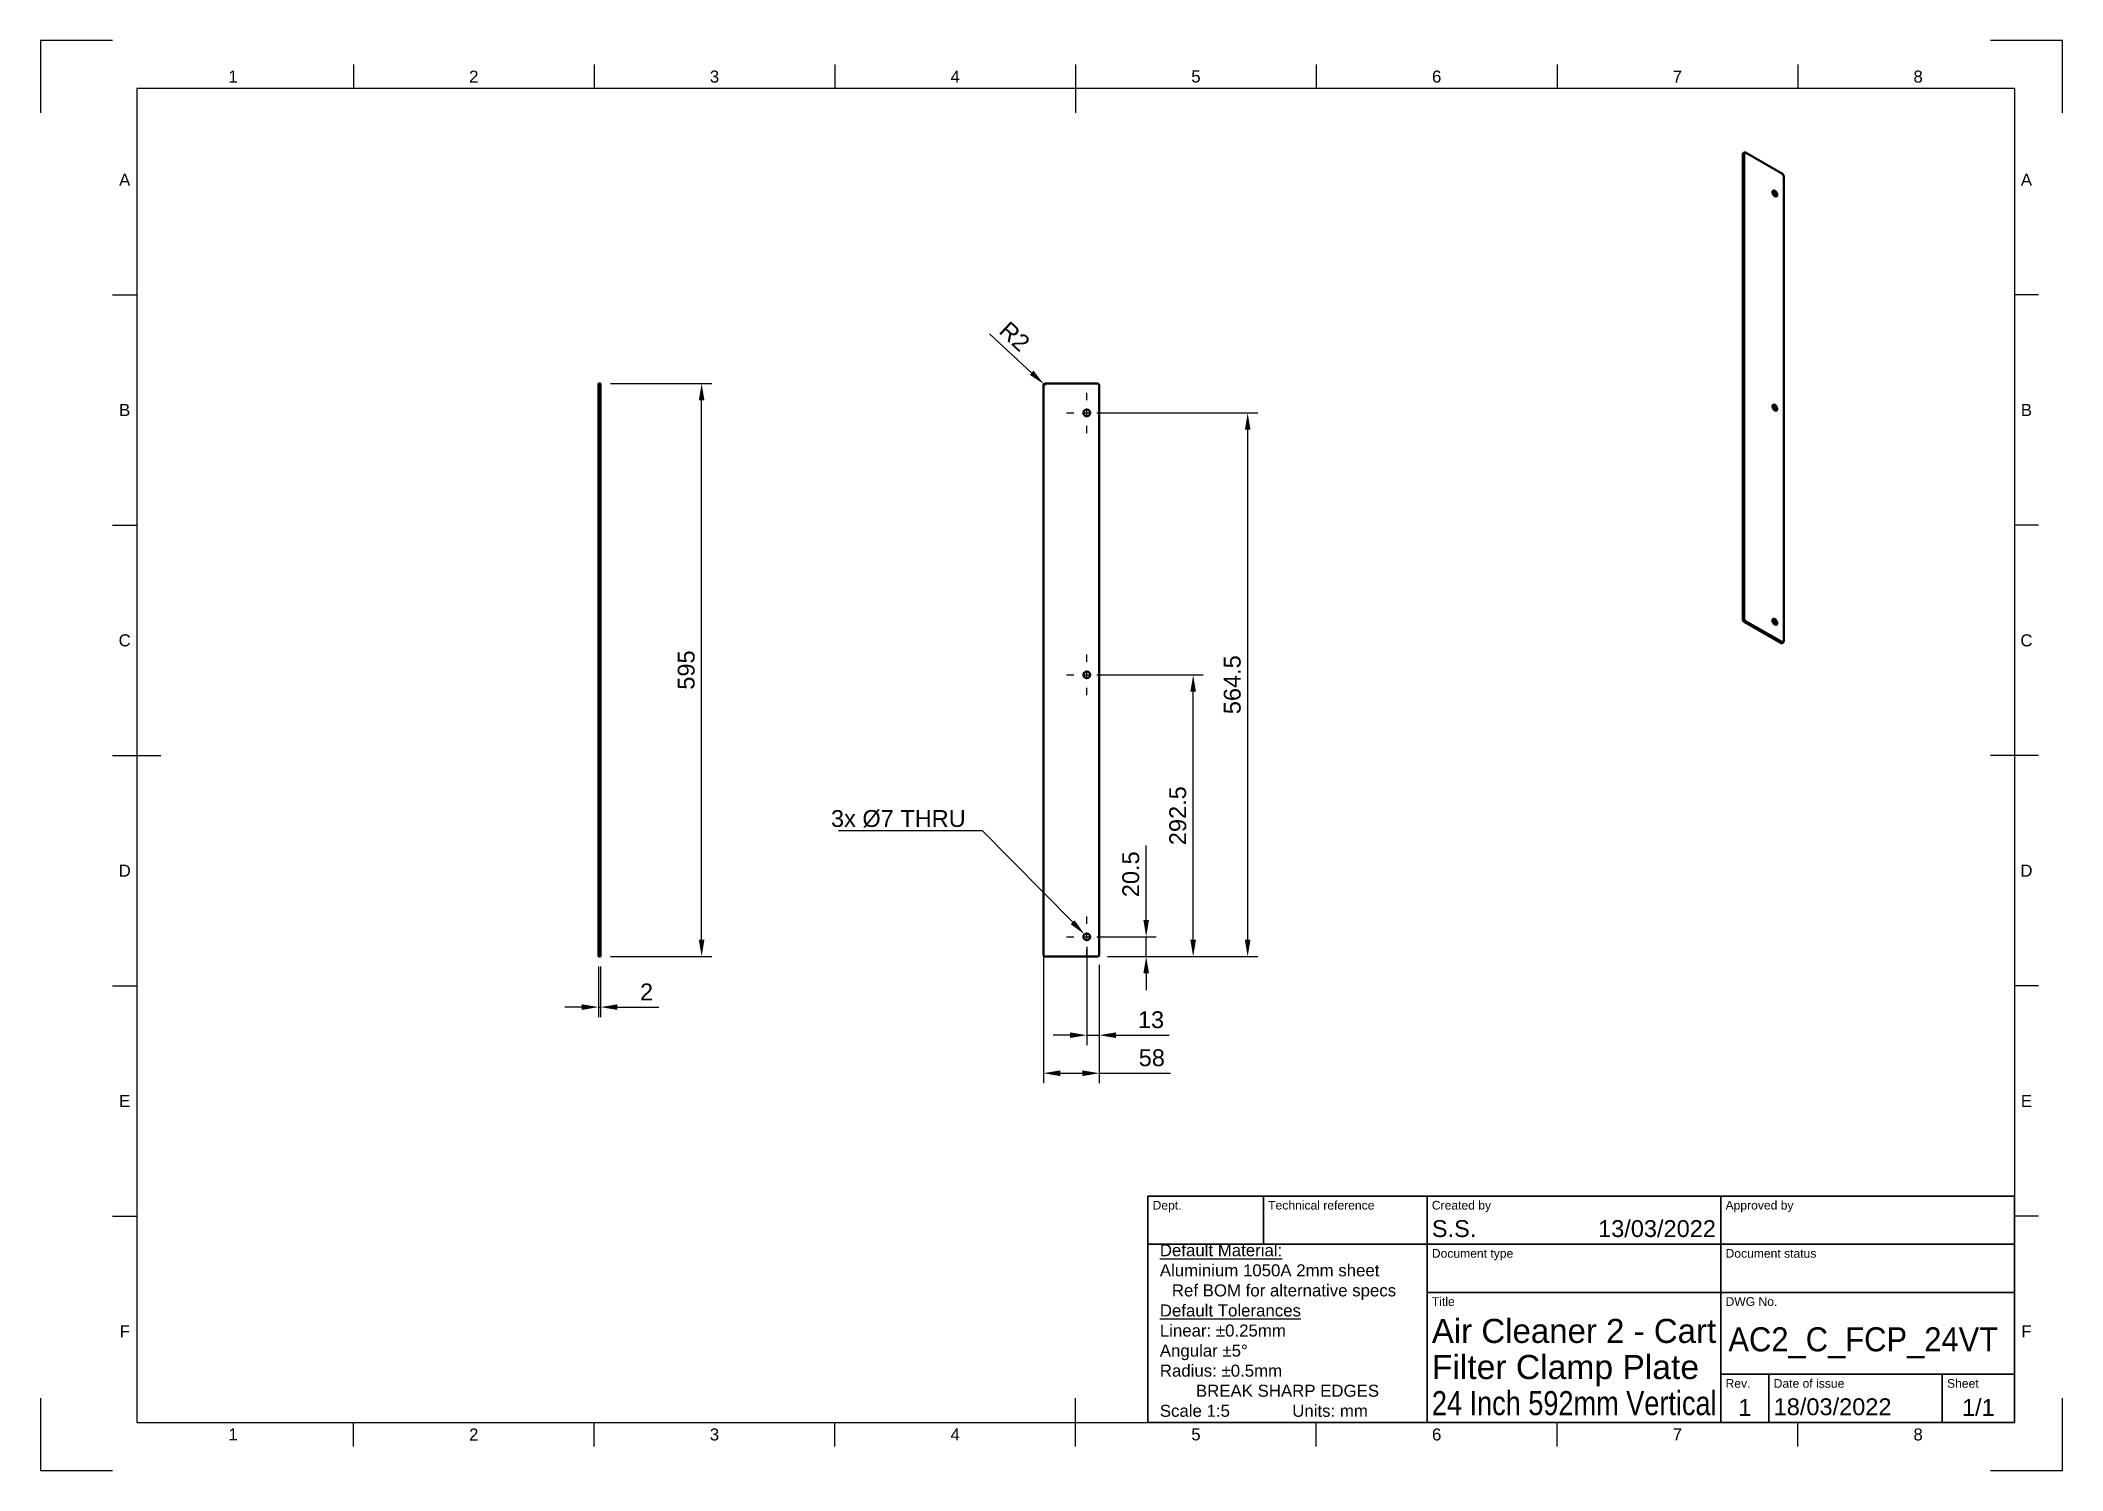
# Model space of a CAD drawing. Header units: millimetres. Extents: x 0 to 420, y 0 to 297.
import ezdxf
from ezdxf import colors
from ezdxf.entities.mleader import LeaderData, LeaderLine
from ezdxf.enums import TextEntityAlignment as Align
from ezdxf.math import Vec2, Vec3

# ---------------------------------------------------------------- set-up
doc = ezdxf.new("R2010")
doc.units = ezdxf.units.MM
doc.header["$LTSCALE"] = 0.75
doc.linetypes.add('CENTER2', pattern=[28.575, 19.05, -3.175, 3.175, -3.175])
for name, color, linetype, lineweight in [('Annotations', 7, 'Continuous', 25), ('Border', 7, 'Continuous', 25), ('Center Lines', 7, 'CENTER2', 25), ('Dimensions', 7, 'Continuous', 25), ('TitleBlock', 7, 'Continuous', 35), ('Visible', 7, 'Continuous', 50), ('Visible Narrow', 7, 'Continuous', 25)]:
    doc.layers.add(name, color=color, linetype=linetype, lineweight=lineweight)
doc.styles.add('FusionTitle', font='arial.ttf')
doc.styles.get("Standard").update_dxf_attribs({"font": 'arial.ttf'})
doc.dimstyles.new('ISO-25', dxfattribs={"dimtxt": 3.5, "dimasz": 3.5, "dimexe": 2.1, "dimexo": 2.1, "dimgap": 1.4, "dimtad": 1, "dimzin": 12, "dimdsep": 46, "dimtxsty": 'Standard', "dimcen": 0, "dimclrd": 256, "dimclre": 256, "dimclrt": 256, "dimazin": 3, "dimtp": 0.1, "dimtm": 0.1, "dimtfac": 0.714286, "dimtmove": 0, "dimatfit": 3, "dimfxl": 1, "dimtzin": 12, "dimarcsym": 0})

# ---------------------------------------------------------------- blocks, each defined once
blk = doc.blocks.new('ISO_A3_SHEET')
at = {"layer": 'Border'}
for p, q in [((65, 292), (65, 287)), ((115, 292), (115, 287)), ((165, 292), (165, 287)), ((215, 292), (215, 282)), ((265, 292), (265, 287)), ((315, 292), (315, 287)), ((365, 292), (365, 287)), ((410, 287), (20, 287)), ((20, 287), (20, 10)), ((410, 287), (410, 10)), ((15, 244.16666), (20, 244.16666)), ((415, 244.16666), (410, 244.16666)), ((15, 196.33333), (20, 196.33333)), ((415, 196.33333), (410, 196.33333)), ((15, 148.5), (25, 148.5)), ((415, 148.5), (405, 148.5)), ((15, 100.66667), (20, 100.66667)), ((415, 100.66667), (410, 100.66667)), ((15, 52.83334), (20, 52.83334)), ((415, 52.83334), (410, 52.83334)), ((215, 5), (215, 15)), ((20, 10), (410, 10)), ((65, 5), (65, 10)), ((115, 5), (115, 10)), ((165, 5), (165, 10)), ((265, 5), (265, 10)), ((315, 5), (315, 10)), ((365, 5), (365, 10))]:
    blk.add_line(p, q, dxfattribs=at)
at = {"layer": 'Defpoints'}
for p, q in [((15, 297), (0, 297)), ((0, 297), (0, 282)), ((420, 297), (405, 297)), ((420, 282), (420, 297)), ((0, 15), (0, 0)), ((420, 0), (420, 15)), ((0, 0), (15, 0)), ((405, 0), (420, 0))]:
    blk.add_line(p, q, dxfattribs=at)
at = {"layer": 'Border', "style": 'FusionTitle'}
for s, p in [('1', (40, 289.5)), ('2', (90, 289.5)), ('3', (140, 289.5)), ('4', (190, 289.5)), ('5', (240, 289.5)), ('6', (290, 289.5)), ('7', (340, 289.5)), ('8', (390, 289.5)), ('A', (17.5, 268.08333)), ('A', (412.5, 268.08333)), ('B', (17.5, 220.25)), ('B', (412.5, 220.25)), ('C', (17.5, 172.41667)), ('C', (412.5, 172.41667)), ('D', (17.5, 124.58334)), ('D', (412.5, 124.58334)), ('E', (17.5, 76.75001)), ('E', (412.5, 76.75001)), ('F', (17.5, 28.91668)), ('F', (412.5, 28.91668)), ('1', (40, 7.5)), ('2', (90, 7.5)), ('3', (140, 7.5)), ('4', (190, 7.5)), ('5', (240, 7.5)), ('6', (290, 7.5)), ('7', (340, 7.5)), ('8', (390, 7.5))]:
    blk.add_text(s, height=2.5, dxfattribs=at).set_placement(p, align=Align.MIDDLE)
blk = doc.blocks.new('ISO_TITLEBLOCK')
at = {"layer": 'TitleBlock'}
for p, q in [((0, 47), (-180, 47)), ((-180, 47), (-180, 0)), ((-156, 37), (-156, 47)), ((-122, 0), (-122, 47)), ((-61, 0), (-61, 47)), ((0, 0), (0, 47)), ((-180, 37), (0, 37)), ((-122, 27), (0, 27)), ((-61, 10), (0, 10)), ((-51, 0), (-51, 10)), ((-15, 0), (-15, 10)), ((-180, 0), (0, 0))]:
    blk.add_line(p, q, dxfattribs=at)
at = {"layer": 'TitleBlock', "style": 'FusionTitle'}
for s, p in [('Dept.', (-179, 46)), ('Technical reference', (-155, 46)), ('Created by', (-121, 46)), ('Approved by', (-60, 46)), ('Document type', (-121, 36)), ('Document status', (-60, 36)), ('Title', (-121, 26)), ('DWG No.', (-60, 26)), ('Rev.', (-60, 9)), ('Date of issue', (-50, 9)), ('Sheet', (-14, 9))]:
    blk.add_text(s, height=1.8, dxfattribs=at).set_placement(p, align=Align.TOP_LEFT)
for tag, height, p in [('DEPT', 3.5, (-179, 42)), ('TECHNICAL_REFERENCE', 3.5, (-155, 42)), ('CREATED_BY', 3.5, (-121, 42)), ('APPROVED_BY', 3.5, (-60, 42)), ('DOCUMENT_TYPE', 3.5, (-121, 32)), ('DOCUMENT_STATUS', 3.5, (-60, 32)), ('TITLE_1', 5, (-121, 21.5)), ('TITLE_2', 5, (-121, 14)), ('TITLE_3', 5, (-121, 6.5)), ('DATE_OF_ISSUE', 3.5, (-50, 5))]:
    blk.add_attdef(tag, text='', height=height, dxfattribs=at).set_placement(p, align=Align.TOP_LEFT)
for tag, p in [('CREATED_DATE', (-62, 42)), ('APPROVED_DATE', (-0.99, 42))]:
    blk.add_attdef(tag, text='', height=3.5, dxfattribs=at).set_placement(p, align=Align.TOP_RIGHT)
for tag, height, p in [('DRAWING_NUMBER', 5, (-30.5, 19.75)), ('REV', 3.5, (-56, 4.85)), ('SHEET', 3.5, (-7.5, 4.85))]:
    blk.add_attdef(tag, text='', height=height, dxfattribs=at).set_placement(p, align=Align.TOP_CENTER)
blk = doc.blocks.new('*D17')
at = {"layer": 'Defpoints', "color": 0, "transparency": 16777216}
for p in [(217.323974, 110.846722), (219.923974, 107.146722), (217.323974, 90.413802)]:
    blk.add_point(p, dxfattribs=at)
at = {"layer": 'Dimensions', "lineweight": -2, "transparency": 16777216}
for p, q in [((217.323974, 108.746722), (217.323974, 88.313802)), ((219.923974, 105.046722), (219.923974, 88.313802)), ((213.823974, 90.413802), (210.323974, 90.413802)), ((217.323974, 90.413802), (219.923974, 90.413802)), ((223.423974, 90.413802), (234.408148, 90.413802))]:
    blk.add_line(p, q, dxfattribs=at)
at = {"layer": 'Dimensions', "transparency": 16777216}
for points in [[(213.823974, 90.997136), (213.823974, 89.830469), (217.323974, 90.413802)], [(223.423974, 90.997136), (223.423974, 89.830469), (219.923974, 90.413802)]]:
    blk.add_solid(points, dxfattribs=at)
at = {"layer": 'Dimensions', "transparency": 16777216, "insert": (230.666061, 93.602001), "char_height": 3.5, "attachment_point": 5}
blk.add_mtext('13', dxfattribs=at)
blk = doc.blocks.new('*D18')
at = {"layer": 'Defpoints', "color": 0, "transparency": 16777216}
for p in [(208.323974, 225.346724), (219.923974, 107.146722), (208.323974, 82.517767)]:
    blk.add_point(p, dxfattribs=at)
at = {"layer": 'Dimensions', "lineweight": -2, "transparency": 16777216}
for p, q in [((208.323974, 223.246724), (208.323974, 80.417767)), ((219.923974, 105.046722), (219.923974, 80.417767)), ((211.823974, 82.517767), (216.423974, 82.517767)), ((219.923974, 82.517767), (234.744779, 82.517767))]:
    blk.add_line(p, q, dxfattribs=at)
at = {"layer": 'Dimensions', "transparency": 16777216}
for points in [[(211.823974, 83.1011), (211.823974, 81.934434), (208.323974, 82.517767)], [(216.423974, 83.1011), (216.423974, 81.934434), (219.923974, 82.517767)]]:
    blk.add_solid(points, dxfattribs=at)
at = {"layer": 'Dimensions', "transparency": 16777216, "insert": (230.834376, 85.704772), "char_height": 3.5, "attachment_point": 5}
blk.add_mtext('58', dxfattribs=at)
blk = doc.blocks.new('*D19')
at = {"layer": 'Defpoints', "color": 0, "transparency": 16777216}
for p in [(217.323974, 110.846722), (229.66936, 110.846722), (219.523974, 106.746722)]:
    blk.add_point(p, dxfattribs=at)
at = {"layer": 'Dimensions', "lineweight": -2, "transparency": 16777216}
for p, q in [((229.66936, 114.346722), (229.66936, 129.824076)), ((219.423974, 110.846722), (231.76936, 110.846722)), ((229.66936, 106.746722), (229.66936, 110.846722)), ((221.623974, 106.746722), (231.76936, 106.746722)), ((229.66936, 103.246722), (229.66936, 99.746722))]:
    blk.add_line(p, q, dxfattribs=at)
at = {"layer": 'Dimensions', "transparency": 16777216}
for points in [[(229.086026, 114.346722), (230.252693, 114.346722), (229.66936, 110.846722)], [(229.086026, 103.246722), (230.252693, 103.246722), (229.66936, 106.746722)]]:
    blk.add_solid(points, dxfattribs=at)
at = {"layer": 'Dimensions', "transparency": 16777216, "insert": (226.482354, 123.835399), "char_height": 3.5, "attachment_point": 5, "rotation": 90}
blk.add_mtext('20.5', dxfattribs=at)
blk = doc.blocks.new('*D20')
at = {"layer": 'Defpoints', "color": 0, "transparency": 16777216}
for p in [(217.323974, 165.247515), (239.423974, 165.247515), (219.523974, 106.746722)]:
    blk.add_point(p, dxfattribs=at)
at = {"layer": 'Dimensions', "lineweight": -2, "transparency": 16777216}
for p, q in [((219.423974, 165.247515), (241.523974, 165.247515)), ((239.423974, 110.246722), (239.423974, 161.747515)), ((221.623974, 106.746722), (241.523974, 106.746722))]:
    blk.add_line(p, q, dxfattribs=at)
at = {"layer": 'Dimensions', "transparency": 16777216}
for points in [[(238.840641, 161.747515), (240.007307, 161.747515), (239.423974, 165.247515)], [(238.840641, 110.246722), (240.007307, 110.246722), (239.423974, 106.746722)]]:
    blk.add_solid(points, dxfattribs=at)
at = {"layer": 'Dimensions', "transparency": 16777216, "insert": (236.236968, 135.997119), "char_height": 3.5, "attachment_point": 5, "rotation": 90}
blk.add_mtext('292.5', dxfattribs=at)
blk = doc.blocks.new('*D21')
at = {"layer": 'Defpoints', "color": 0, "transparency": 16777216}
for p in [(217.323974, 219.646724), (250.744662, 219.646724), (219.523974, 106.746722)]:
    blk.add_point(p, dxfattribs=at)
at = {"layer": 'Dimensions', "lineweight": -2, "transparency": 16777216}
for p, q in [((219.423974, 219.646724), (252.844662, 219.646724)), ((250.744662, 110.246722), (250.744662, 216.146724)), ((221.623974, 106.746722), (252.844662, 106.746722))]:
    blk.add_line(p, q, dxfattribs=at)
at = {"layer": 'Dimensions', "transparency": 16777216}
for points in [[(250.161329, 216.146724), (251.327995, 216.146724), (250.744662, 219.646724)], [(250.161329, 110.246722), (251.327995, 110.246722), (250.744662, 106.746722)]]:
    blk.add_solid(points, dxfattribs=at)
at = {"layer": 'Dimensions', "transparency": 16777216, "insert": (247.557657, 163.196723), "char_height": 3.5, "attachment_point": 5, "rotation": 90}
blk.add_mtext('564.5', dxfattribs=at)
blk = doc.blocks.new('*D22')
at = {"layer": 'Defpoints', "color": 0, "transparency": 16777216}
for p in [(208.430395, 225.618407), (208.723974, 225.346724)]:
    blk.add_point(p, dxfattribs=at)
at = {"layer": 'Dimensions', "lineweight": -2, "transparency": 16777216}
for p, q in [((197.121651, 236.083701), (205.86158, 227.99563)), ((208.723974, 225.346724), (208.430395, 225.618407))]:
    blk.add_line(p, q, dxfattribs=at)
at = {"layer": 'Dimensions', "transparency": 16777216}
blk.add_solid([(206.257784, 228.423765), (205.465376, 227.567494), (208.430395, 225.618407)], dxfattribs=at)
at = {"layer": 'Dimensions', "transparency": 16777216, "insert": (202.351573, 235.545467), "char_height": 3.5, "attachment_point": 5, "rotation": 317.21830295}
blk.add_mtext('R2', dxfattribs=at)
blk = doc.blocks.new('*D23')
at = {"layer": 'Defpoints', "color": 0, "transparency": 16777216}
for p in [(115.930593, 106.746722), (116.330593, 106.746722), (116.330593, 96.246722)]:
    blk.add_point(p, dxfattribs=at)
at = {"layer": 'Dimensions', "lineweight": -2, "transparency": 16777216}
for p, q in [((115.930593, 104.646722), (115.930593, 94.146722)), ((116.330593, 104.646722), (116.330593, 94.146722)), ((112.430593, 96.246722), (108.930593, 96.246722)), ((115.930593, 96.246722), (116.330593, 96.246722)), ((119.830593, 96.246722), (128.448806, 96.246722))]:
    blk.add_line(p, q, dxfattribs=at)
at = {"layer": 'Dimensions', "transparency": 16777216}
for points in [[(112.430593, 96.830056), (112.430593, 95.663389), (115.930593, 96.246722)], [(119.830593, 96.830056), (119.830593, 95.663389), (116.330593, 96.246722)]]:
    blk.add_solid(points, dxfattribs=at)
at = {"layer": 'Dimensions', "transparency": 16777216, "insert": (125.8897, 99.403885), "char_height": 3.5, "attachment_point": 5}
blk.add_mtext('2', dxfattribs=at)
blk = doc.blocks.new('*D24')
at = {"layer": 'Defpoints', "color": 0, "transparency": 16777216}
for p in [(116.330593, 225.746724), (137.330593, 225.746724), (116.330593, 106.746722)]:
    blk.add_point(p, dxfattribs=at)
at = {"layer": 'Dimensions', "lineweight": -2, "transparency": 16777216}
for p, q in [((118.430593, 225.746724), (139.430593, 225.746724)), ((137.330593, 110.246722), (137.330593, 222.246724)), ((118.430593, 106.746722), (139.430593, 106.746722))]:
    blk.add_line(p, q, dxfattribs=at)
at = {"layer": 'Dimensions', "transparency": 16777216}
for points in [[(136.74726, 222.246724), (137.913927, 222.246724), (137.330593, 225.746724)], [(136.74726, 110.246722), (137.913927, 110.246722), (137.330593, 106.746722)]]:
    blk.add_solid(points, dxfattribs=at)
at = {"layer": 'Dimensions', "transparency": 16777216, "insert": (134.143588, 166.246723), "char_height": 3.5, "attachment_point": 5, "rotation": 90}
blk.add_mtext('595', dxfattribs=at)
blk = doc.blocks.new('*U14')
at = {"layer": 'Center Lines', "color": 0, "ltscale": 0.75, "transparency": 16777216}
for p, q in [((0, 2.678906), (0, 4.2)), ((-4.2, 0), (-2.678906, 0)), ((2.678906, 0), (4.2, 0)), ((0, -4.2), (0, -2.678906))]:
    blk.add_line(p, q, dxfattribs=at)
at = {"layer": 'Center Lines', "color": 0, "linetype": 'Continuous', "ltscale": 0.75, "transparency": 16777216}
for p, q in [((-0.892969, 0), (0.892969, 0)), ((0, -0.892969), (0, 0.892969))]:
    blk.add_line(p, q, dxfattribs=at)
blk = doc.blocks.new('*U15')
at = {"layer": 'Center Lines', "color": 0, "ltscale": 0.75, "transparency": 16777216}
for p, q in [((0, 2.678906), (0, 4.2)), ((-4.2, 0), (-2.678906, 0)), ((2.678906, 0), (4.2, 0)), ((0, -4.2), (0, -2.678906))]:
    blk.add_line(p, q, dxfattribs=at)
at = {"layer": 'Center Lines', "color": 0, "linetype": 'Continuous', "ltscale": 0.75, "transparency": 16777216}
for p, q in [((-0.892969, 0), (0.892969, 0)), ((0, -0.892969), (0, 0.892969))]:
    blk.add_line(p, q, dxfattribs=at)
blk = doc.blocks.new('*U16')
at = {"layer": 'Center Lines', "color": 0, "ltscale": 0.75, "transparency": 16777216}
for p, q in [((0, 2.678906), (0, 4.2)), ((-4.2, 0), (-2.678906, 0)), ((2.678906, 0), (4.2, 0)), ((0, -4.2), (0, -2.678906))]:
    blk.add_line(p, q, dxfattribs=at)
at = {"layer": 'Center Lines', "color": 0, "linetype": 'Continuous', "ltscale": 0.75, "transparency": 16777216}
for p, q in [((-0.892969, 0), (0.892969, 0)), ((0, -0.892969), (0, 0.892969))]:
    blk.add_line(p, q, dxfattribs=at)

msp = doc.modelspace()

# ---------------------------------------------------------------- linework, layer by layer
at = {"layer": 'Visible', "extrusion": (0, 0.817547, -0.575862)}
for p, q in [((353.600179, 273.373468, -30.796106), (353.600179, 176.739396, 37.270748)), ((353.683409, 273.557223, -31.027343), (353.966252, 273.720101, -30.796106)), ((353.883022, 273.536346, -30.564868), (353.883022, 176.902274, 37.501986)), ((361.802618, 269.302773, -37.269856), (354.165865, 273.700486, -31.02645)), ((362.085461, 268.812876, -37.270748), (362.085461, 172.178804, 30.796106)), ((354.165865, 176.412377, 37.501093), (361.802618, 172.014664, 31.257687)), ((361.519775, 171.851785, 31.02645), (353.883022, 176.249499, 37.269856)), ((362.002231, 171.995049, 31.027343), (361.719388, 171.832171, 30.796106))]:
    msp.add_line(p, q, dxfattribs=at)
at = {"layer": 'Visible', "extrusion": (0, 1, 0)}
for p, q in [((116.330593, 225.746724, 5.4), (115.930593, 225.746724, 5.4)), ((115.930593, 225.346724, 5.8), (115.930593, 107.146722, 5.8)), ((116.330593, 225.346724, 5.8), (116.330593, 107.146722, 5.8)), ((208.323974, 225.346724, 0.2), (208.323974, 107.146722, 0.2)), ((219.523974, 225.746724, 0.2), (208.723974, 225.746724, 0.2)), ((219.923974, 225.346724, 0.2), (219.923974, 107.146722, 0.2)), ((115.930593, 106.746722, 5.4), (116.330593, 106.746722, 5.4)), ((208.723974, 106.746722, 0.2), (219.523974, 106.746722, 0.2))]:
    msp.add_line(p, q, dxfattribs=at)
at = {"layer": 'Visible', "extrusion": (-0.707107, -0.407196, -0.578093)}
for centre in [(-50.053101, -283.488624, -343.946572), (-11.512741, -245.097029, -343.946572), (27.02874, -206.704316, -343.946572)]:
    msp.add_circle(centre, 0.7, dxfattribs=at)
at = {"layer": 'Visible', "extrusion": (4e-16, 1.61e-14, -1)}
for centre in [(-217.323974, 219.646724, -0.2), (-217.323974, 110.846722, -0.2)]:
    msp.add_circle(centre, 0.7, dxfattribs=at)
at = {"layer": 'Visible', "extrusion": (1e-16, 1.61e-14, -1)}
msp.add_circle((-217.323974, 165.247515, -0.2), 0.7, dxfattribs=at)
at = {"layer": 'Visible', "extrusion": (0.707107, 0.407196, 0.578093)}
for centre, radius, start, end in [((60.160744, -281.418466, 343.546572), 0.4, 360, 45.110793), ((50.053101, -283.488624, 343.546572), 0.7, 203.78351, 336.21649), ((11.512741, -245.097029, 343.546572), 0.7, 203.78351, 336.21649), ((-23.580741, -198.000219, 343.546572), 0.4, 45.110793, 135.110793), ((-27.02874, -206.704316, 343.546572), 0.7, 203.78351, 336.21649), ((-31.202713, -205.651725, 343.546572), 0.4, 135.110793, 180)]:
    msp.add_arc(centre, radius, start, end, dxfattribs=at)
at = {"layer": 'Visible', "extrusion": (-0.707107, -0.407196, -0.578093)}
for centre, start, end in [((-60.160744, -281.418466, -343.946572), 134.889207, 224.889207), ((-52.538772, -289.069972, -343.946572), 224.889207, 314.889207), ((23.580741, -198.000219, -343.946572), 44.889207, 134.889207), ((31.202713, -205.651725, -343.946572), 314.889207, 44.889207)]:
    msp.add_arc(centre, 0.4, start, end, dxfattribs=at)
at = {"layer": 'Visible', "extrusion": (1, 2.05e-14, -2.969e-13)}
msp.add_arc((225.346724, 5.4, 115.930593), 0.4, 0, 90, dxfattribs=at)
at = {"layer": 'Visible', "extrusion": (-1, -1.61e-14, 2.924e-13)}
msp.add_arc((-225.346724, 5.4, -116.330593), 0.4, 90, 180, dxfattribs=at)
at = {"layer": 'Visible', "extrusion": (-4.3e-15, 1.61e-14, -1)}
msp.add_arc((-208.723974, 225.346724, -0.2), 0.4, 0, 90, dxfattribs=at)
at = {"layer": 'Visible', "extrusion": (1e-16, 2.05e-14, -1)}
msp.add_arc((-219.523974, 225.346724, -0.2), 0.4, 90, 180, dxfattribs=at)
at = {"layer": 'Visible', "extrusion": (1, 1.61e-14, -3.191e-13)}
msp.add_arc((107.146722, 5.4, 115.930593), 0.4, 90, 180, dxfattribs=at)
at = {"layer": 'Visible', "extrusion": (-1, -3.83e-14, 2.969e-13)}
msp.add_arc((-107.146722, 5.4, -116.330593), 0.4, 0, 90, dxfattribs=at)
at = {"layer": 'Visible', "extrusion": (1e-16, 3.83e-14, -1)}
msp.add_arc((-208.723974, 107.146722, -0.2), 0.4, 270, 0, dxfattribs=at)
at = {"layer": 'Visible', "extrusion": (-2.21e-14, 1.61e-14, -1)}
msp.add_arc((-219.523974, 107.146722, -0.2), 0.4, 180, 270, dxfattribs=at)
at = {"layer": 'Visible Narrow', "extrusion": (0, 0.817547, -0.575862)}
for p, q in [((353.600179, 273.373468, -30.796106), (353.883022, 273.536346, -30.564868)), ((353.883022, 176.902274, 37.501986), (353.600179, 176.739396, 37.270748)), ((353.883022, 176.249499, 37.269856), (354.165865, 176.412377, 37.501093)), ((361.802618, 172.014664, 31.257687), (361.519775, 171.851785, 31.02645))]:
    msp.add_line(p, q, dxfattribs=at)

# ---------------------------------------------------------------- block references
at = {"layer": 'Border'}
msp.add_blockref('ISO_A3_SHEET', (0, 0), dxfattribs=at)
at = {"layer": 'Center Lines', "ltscale": 0.75}
for name, p in [('*U16', (217.323974, 219.646724)), ('*U15', (217.323974, 165.247515)), ('*U14', (217.323974, 110.846722))]:
    msp.add_blockref(name, p, dxfattribs=at)
at = {"layer": 'TitleBlock'}
ref = msp.add_blockref('ISO_TITLEBLOCK', (410, 10), dxfattribs=at)
ref.add_attrib('DATE_OF_ISSUE', '18/03/2022', dxfattribs={"height": 3.5, "style": 'FusionTitle'}).set_placement((360, 15), align=Align.TOP_LEFT)
ref.add_attrib('REV', '1', dxfattribs={"height": 3.5, "style": 'FusionTitle'}).set_placement((354, 14.85), align=Align.TOP_CENTER)
ref.add_attrib('TITLE_3', '24 Inch 592mm Vertical', dxfattribs={"height": 5, "style": 'FusionTitle', "width": 0.806138}).set_placement((289, 16.5), align=Align.TOP_LEFT)
ref.add_attrib('CREATED_DATE', '13/03/2022', dxfattribs={"height": 3.5, "style": 'FusionTitle'}).set_placement((348, 52), align=Align.TOP_RIGHT)
ref.add_attrib('SHEET', '1/1', dxfattribs={"height": 3.5, "style": 'FusionTitle'}).set_placement((402.5, 14.85), align=Align.TOP_CENTER)
ref.add_attrib('TITLE_2', 'Filter Clamp Plate', dxfattribs={"height": 5, "style": 'FusionTitle'}).set_placement((289, 24), align=Align.TOP_LEFT)
ref.add_attrib('DRAWING_NUMBER', 'AC2_C_FCP_24VT ', dxfattribs={"height": 5, "style": 'FusionTitle', "width": 0.919397}).set_placement((379.5, 29.751432), align=Align.TOP_CENTER)
ref.add_attrib('TITLE_1', 'Air Cleaner 2 - Cart', dxfattribs={"height": 5, "style": 'FusionTitle', "width": 0.98161}).set_placement((289, 31.5), align=Align.TOP_LEFT)
ref.add_attrib('CREATED_BY', 'S.S.', dxfattribs={"height": 3.5, "style": 'FusionTitle'}).set_placement((289, 52), align=Align.TOP_LEFT)

# ---------------------------------------------------------------- texts
at = {"layer": 'Annotations', "insert": (230, 47), "char_height": 2.5, "attachment_point": 1}
msp.add_mtext_dynamic_manual_height_columns('\\pi-2.5,l5;{\\LDefault Material: ^J}Aluminium 1050A 2mm sheet\\P\\pi2.5,l2.5;Ref BOM for alternative specs\\P\\pi-2.5,l5;{\\LDefault Tolerances^J}Linear: ±0.25mm ^JAngular ±5° ^JRadius: ±0.5mm\\P\\pi0,l0;^IBREAK SHARP EDGES\\P\\pl2.5;Scale 1:5^I^IUnits: mm', width=58, gutter_width=17.5, heights=[0], dxfattribs=at)

# ---------------------------------------------------------------- dimensions: what is measured, and where the dimension line sits
at = {"layer": 'Dimensions'}
dim = msp.add_radius_dim(center=(208.723974, 225.346724), mpoint=(208.430395, 225.618407), dimstyle='ISO-25', override={"dimlfac": 5, "dimse1": 1, "dimclrd": 256, "dimclre": 256}, dxfattribs=at)
dim.commit()
dim.dimension.update_dxf_attribs({"geometry": '*D22', "text_midpoint": (202.351573, 235.545467)})
for p1, p2, distance, picture, middle in [((116.330593, 106.746722), (116.330593, 225.746724), -21, '*D24', (134.143588, 166.246723)), ((115.930593, 106.746722), (116.330593, 106.746722), -10.5, '*D23', (125.8897, 99.403885))]:
    dim = msp.add_aligned_dim(p1=p1, p2=p2, distance=distance, dimstyle='ISO-25', override={"dimlfac": 5, "dimclrd": 256, "dimclre": 256}, dxfattribs=at)
    dim.commit()
    dim.dimension.update_dxf_attribs({"geometry": picture, "text_midpoint": middle})
for base, p2, picture, middle in [((208.323974, 82.517767), (208.323974, 225.346724), '*D18', (230.834376, 82.517767)), ((217.323974, 90.413802), (217.323974, 110.846722), '*D17', (230.666061, 90.413802))]:
    dim = msp.add_linear_dim(base=base, p1=(219.923974, 107.146722), p2=p2, dimstyle='ISO-25', override={"dimlfac": 5}, dxfattribs=at)
    dim.commit()
    dim.dimension.update_dxf_attribs({"geometry": picture, "text_midpoint": middle, "dimtype": 160})
for base, p2, picture, middle in [((250.744662, 219.646724), (217.323974, 219.646724), '*D21', (250.744662, 163.196723)), ((229.66936, 110.846722), (217.323974, 110.846722), '*D19', (229.66936, 123.835399))]:
    dim = msp.add_linear_dim(base=base, p1=(219.523974, 106.746722), p2=p2, angle=90, dimstyle='ISO-25', override={"dimlfac": 5}, dxfattribs=at)
    dim.commit()
    dim.dimension.update_dxf_attribs({"geometry": picture, "text_midpoint": middle, "dimtype": 160})
dim = msp.add_linear_dim(base=(239.423974, 165.247515), p1=(219.523974, 106.746722), p2=(217.323974, 165.247515), angle=90, dimstyle='ISO-25', override={"dimlfac": 5, "dimclrd": 256, "dimclre": 256}, dxfattribs=at)
dim.commit()
dim.dimension.update_dxf_attribs({"geometry": '*D20', "text_midpoint": (236.236968, 135.997119)})

# ---------------------------------------------------------------- leaders
at = {"layer": 'Annotations'}
ml = msp.add_multileader_mtext('Standard', dxfattribs=at)
ml.set_content('3x %%C7 THRU', color=256)
ml.set_leader_properties()
ml.build(insert=Vec2(0, 0))
ml.multileader.update_dxf_attribs({"text_left_attachment_type": 5, "text_right_attachment_type": 5, "dogleg_length": 3.5, "arrow_head_size": 3.5})
ctx = ml.context
ctx.base_point, ctx.char_height, ctx.arrow_head_size, ctx.landing_gap_size, ctx.plane_origin = Vec3(164.795797, 132.835439), 3.5, 3.5, 0, Vec3(207.016353, 165.944205)
ctx.left_attachment, ctx.right_attachment, ctx.text_align_type = 5, 5, 2
notes = []
notes.append((ctx, [(0, (1, 1, 0), (195.679835, 132.835439), (-1, 0), 3.5, [(0, [(216.85758, 111.368716)], 0, [])])]))
ctx.mtext.insert, ctx.mtext.alignment, ctx.mtext.flow_direction = Vec3(192.179835, 137.164362), 3, 5
for ctx, leaders in notes:
    for number, flags, end, landing, length, lines in leaders:
        leader = LeaderData()
        leader.index, (leader.has_last_leader_line, leader.has_dogleg_vector, leader.attachment_direction) = number, flags
        leader.last_leader_point, leader.dogleg_vector, leader.dogleg_length = Vec3(end), Vec3(landing), length
        for number, points, colour, breaks in lines:
            line = LeaderLine()
            line.index, line.vertices, line.color, line.breaks = number, Vec3.list(points), colors.encode_raw_color(colour), breaks
            leader.lines.append(line)
        ctx.leaders.append(leader)

doc.saveas('drawing.dxf')
